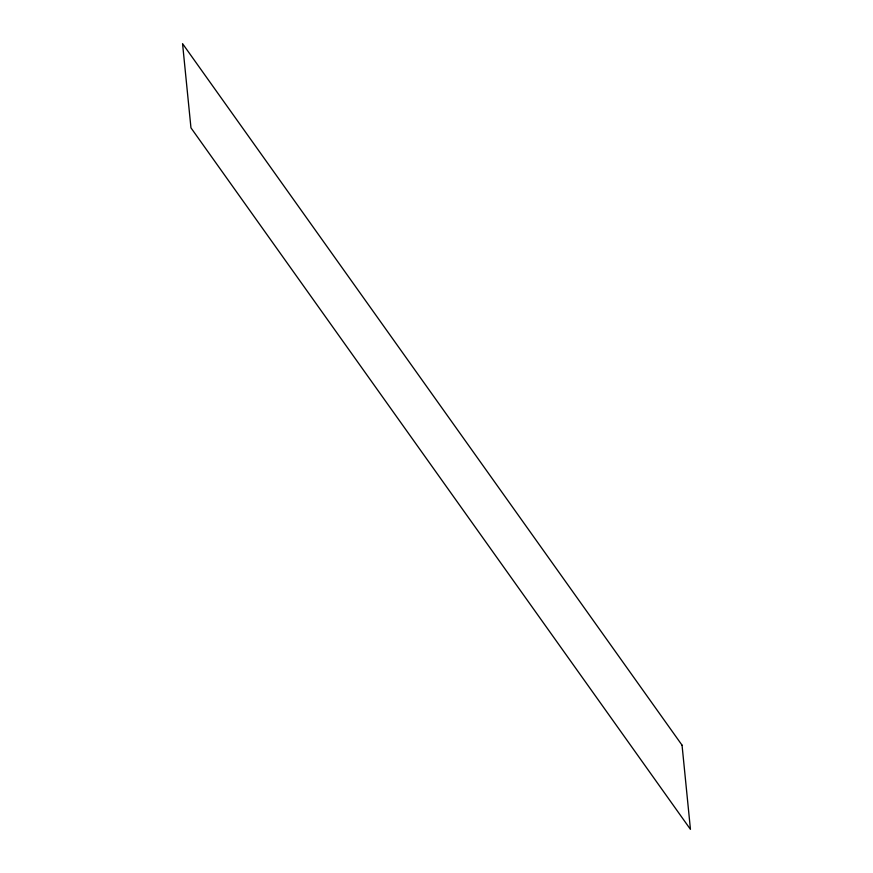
<?xml version="1.0" encoding="UTF-8"?>
<svg xmlns="http://www.w3.org/2000/svg" width="873" height="873" viewBox="0 0 873 873"><rect width="100%" height="100%" fill="white"/><g stroke="black" fill="none" stroke-linecap="round" stroke-linejoin="round"><path stroke-width="1.31" d="M682.042 745.16L182.555 43.65L190.958 127.84L690.445 829.35L682.042 745.16"/></g></svg>
